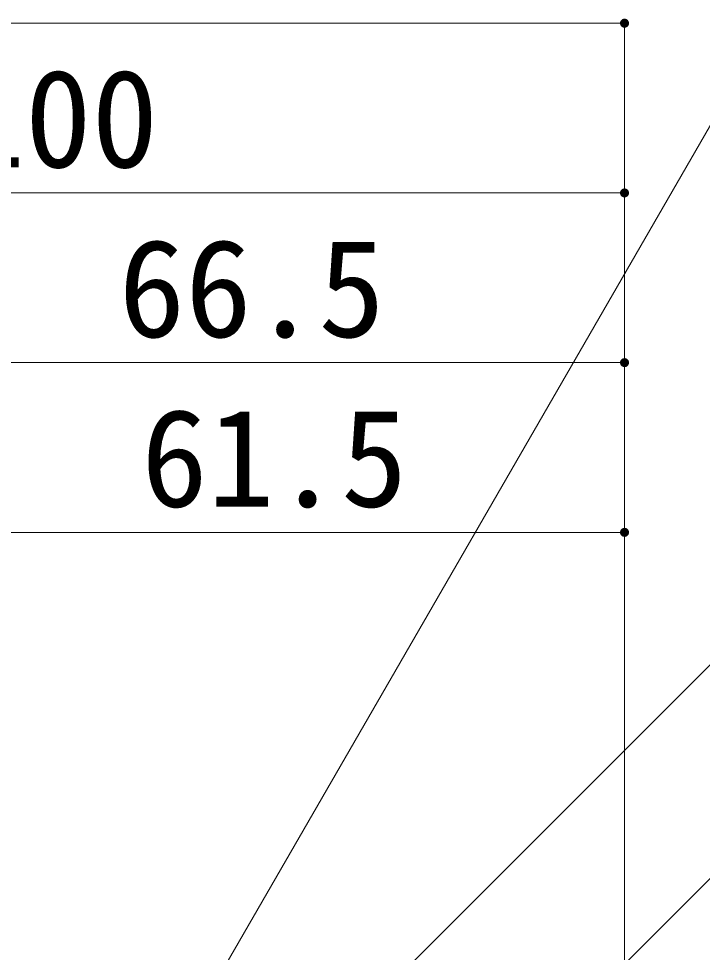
# Model space of a CAD drawing. Units: millimetres, scale not verified, with parts at other scales. Extents: x -10001 to 9999, y -6925 to 6925.
# Drawn here: x -95 to 510, y -2599 to -1773 of the extents above; entities that cross this region are included whole.
import ezdxf
from ezdxf.enums import TextEntityAlignment as Align

# ---------------------------------------------------------------- set-up
doc = ezdxf.new("R2010")
doc.units = ezdxf.units.MM
doc.header["$LTSCALE"] = 50
for name, color, linetype, lineweight in [('0-E_3-7', 7, 'Continuous', 9), ('0-F_3-8', 3, 'Continuous', 9), ('1-A_1-7', 7, 'Continuous', 9)]:
    doc.layers.add(name, color=color, linetype=linetype, lineweight=lineweight)
doc.styles.add('ＭＳ ゴシック', font='')
doc.styles.get('ＭＳ ゴシック').set_extended_font_data('MS Gothic')

msp = doc.modelspace()

# ---------------------------------------------------------------- linework, layer by layer
at = {"layer": '0-E_3-7', "color": 3}
for p, q in [((-7519.39, -1777.41), (440.91, -1777.41)), ((440.91, -1777.41), (440.91, -2841.01)), ((-559.09, -1927.41), (440.91, -1927.41)), ((440.91, -1927.41), (440.91, -2594.28)), ((-224.09, -2077.41), (440.91, -2077.41)), ((440.91, -2177.41), (440.91, -2594.28)), ((-174.09, -2227.41), (440.91, -2227.41)), ((440.91, -2427.41), (440.91, -2594.28))]:
    msp.add_line(p, q, dxfattribs=at)
at = {"layer": '0-E_3-7'}
for points in [[(436.91, -1777.41), (440.91, -1773.41), (440.91, -1777.41)], [(436.92, -1777.16), (440.91, -1773.41), (436.91, -1777.41)], [(436.98, -1776.66), (440.91, -1773.41), (436.92, -1777.16)], [(437.11, -1776.18), (440.91, -1773.41), (436.98, -1776.66)], [(437.29, -1775.71), (440.91, -1773.41), (437.11, -1776.18)], [(437.53, -1775.27), (440.91, -1773.41), (437.29, -1775.71)], [(437.83, -1774.86), (440.91, -1773.41), (437.53, -1775.27)], [(438.17, -1774.5), (440.91, -1773.41), (437.83, -1774.86)], [(438.56, -1774.18), (440.91, -1773.41), (438.17, -1774.5)], [(438.98, -1773.91), (440.91, -1773.41), (438.56, -1774.18)], [(439.44, -1773.69), (440.91, -1773.41), (438.98, -1773.91)], [(439.44, -1773.69), (440.41, -1773.44), (440.91, -1773.41)], [(439.92, -1773.54), (440.41, -1773.44), (439.44, -1773.69)], [(440.91, -1773.41), (444.79, -1776.42), (440.91, -1777.41)], [(440.91, -1773.41), (444.63, -1775.94), (444.79, -1776.42)], [(440.91, -1773.41), (444.42, -1775.48), (444.63, -1775.94)], [(440.91, -1773.41), (444.15, -1775.06), (444.42, -1775.48)], [(440.91, -1773.41), (443.83, -1774.67), (444.15, -1775.06)], [(440.91, -1773.41), (443.46, -1774.33), (443.83, -1774.67)], [(440.91, -1773.41), (443.05, -1774.03), (443.46, -1774.33)], [(440.91, -1773.41), (442.61, -1773.79), (443.05, -1774.03)], [(440.91, -1773.41), (442.15, -1773.61), (442.61, -1773.79)], [(440.91, -1773.41), (441.66, -1773.48), (442.15, -1773.61)], [(440.91, -1773.41), (441.16, -1773.42), (441.66, -1773.48)], [(436.94, -1777.91), (436.91, -1777.41), (440.91, -1777.41)], [(436.94, -1777.91), (440.91, -1777.41), (437.04, -1778.41)], [(437.04, -1778.41), (440.91, -1777.41), (437.19, -1778.88)], [(437.19, -1778.88), (440.91, -1777.41), (437.41, -1779.34)], [(437.41, -1779.34), (440.91, -1777.41), (437.67, -1779.76)], [(437.67, -1779.76), (440.91, -1777.41), (438, -1780.15)], [(438, -1780.15), (440.91, -1777.41), (438.36, -1780.49)], [(438.36, -1780.49), (440.91, -1777.41), (438.77, -1780.79)], [(438.77, -1780.79), (440.91, -1777.41), (439.21, -1781.03)], [(439.21, -1781.03), (440.91, -1777.41), (439.67, -1781.22)], [(439.67, -1781.22), (440.91, -1777.41), (440.16, -1781.34)], [(440.16, -1781.34), (440.91, -1777.41), (440.66, -1781.4)], [(440.66, -1781.4), (440.91, -1777.41), (440.91, -1781.41)], [(440.91, -1777.41), (444.79, -1776.42), (444.88, -1776.91)], [(440.91, -1777.41), (444.88, -1776.91), (444.91, -1777.41)], [(440.91, -1777.41), (442.84, -1780.92), (440.91, -1781.41)], [(440.91, -1777.41), (443.26, -1780.65), (442.84, -1780.92)], [(440.91, -1777.41), (443.65, -1780.33), (443.26, -1780.65)], [(440.91, -1777.41), (443.99, -1779.96), (443.65, -1780.33)], [(440.91, -1777.41), (444.29, -1779.55), (443.99, -1779.96)], [(440.91, -1777.41), (444.53, -1779.11), (444.29, -1779.55)], [(440.91, -1777.41), (444.72, -1778.65), (444.53, -1779.11)], [(440.91, -1777.41), (444.84, -1778.16), (444.72, -1778.65)], [(440.91, -1777.41), (444.9, -1777.66), (444.84, -1778.16)], [(440.91, -1777.41), (444.91, -1777.41), (444.9, -1777.66)], [(440.91, -1781.41), (442.84, -1780.92), (442.38, -1781.13)], [(440.91, -1781.41), (442.38, -1781.13), (441.41, -1781.38)], [(441.41, -1781.38), (442.38, -1781.13), (441.91, -1781.29)], [(436.91, -1927.41), (440.91, -1923.41), (440.91, -1927.41)], [(436.92, -1927.16), (440.91, -1923.41), (436.91, -1927.41)], [(436.94, -1927.91), (436.91, -1927.41), (440.91, -1927.41)], [(436.98, -1926.66), (440.91, -1923.41), (436.92, -1927.16)], [(436.94, -1927.91), (440.91, -1927.41), (437.04, -1928.41)], [(437.11, -1926.18), (440.91, -1923.41), (436.98, -1926.66)], [(437.04, -1928.41), (440.91, -1927.41), (437.19, -1928.88)], [(437.29, -1925.71), (440.91, -1923.41), (437.11, -1926.18)], [(437.19, -1928.88), (440.91, -1927.41), (437.41, -1929.34)], [(437.53, -1925.27), (440.91, -1923.41), (437.29, -1925.71)], [(437.41, -1929.34), (440.91, -1927.41), (437.67, -1929.76)], [(437.83, -1924.86), (440.91, -1923.41), (437.53, -1925.27)], [(437.67, -1929.76), (440.91, -1927.41), (438, -1930.15)], [(438.17, -1924.5), (440.91, -1923.41), (437.83, -1924.86)], [(438, -1930.15), (440.91, -1927.41), (438.36, -1930.49)], [(438.56, -1924.18), (440.91, -1923.41), (438.17, -1924.5)], [(438.36, -1930.49), (440.91, -1927.41), (438.77, -1930.79)], [(438.98, -1923.91), (440.91, -1923.41), (438.56, -1924.18)], [(438.77, -1930.79), (440.91, -1927.41), (439.21, -1931.03)], [(439.44, -1923.69), (440.91, -1923.41), (438.98, -1923.91)], [(439.21, -1931.03), (440.91, -1927.41), (439.67, -1931.22)], [(439.44, -1923.69), (440.41, -1923.44), (440.91, -1923.41)], [(439.92, -1923.54), (440.41, -1923.44), (439.44, -1923.69)], [(439.67, -1931.22), (440.91, -1927.41), (440.16, -1931.34)], [(440.16, -1931.34), (440.91, -1927.41), (440.66, -1931.4)], [(440.66, -1931.4), (440.91, -1927.41), (440.91, -1931.41)], [(440.91, -1923.41), (444.79, -1926.42), (440.91, -1927.41)], [(440.91, -1923.41), (444.63, -1925.94), (444.79, -1926.42)], [(440.91, -1923.41), (444.42, -1925.48), (444.63, -1925.94)], [(440.91, -1923.41), (444.15, -1925.06), (444.42, -1925.48)], [(440.91, -1923.41), (443.83, -1924.67), (444.15, -1925.06)], [(440.91, -1923.41), (443.46, -1924.33), (443.83, -1924.67)], [(440.91, -1923.41), (443.05, -1924.03), (443.46, -1924.33)], [(440.91, -1923.41), (442.61, -1923.79), (443.05, -1924.03)], [(440.91, -1923.41), (442.15, -1923.61), (442.61, -1923.79)], [(440.91, -1923.41), (441.66, -1923.48), (442.15, -1923.61)], [(440.91, -1923.41), (441.16, -1923.42), (441.66, -1923.48)], [(440.91, -1927.41), (444.79, -1926.42), (444.88, -1926.91)], [(440.91, -1927.41), (444.88, -1926.91), (444.91, -1927.41)], [(440.91, -1927.41), (442.84, -1930.92), (440.91, -1931.41)], [(440.91, -1927.41), (443.26, -1930.65), (442.84, -1930.92)], [(440.91, -1927.41), (443.65, -1930.33), (443.26, -1930.65)], [(440.91, -1927.41), (443.99, -1929.96), (443.65, -1930.33)], [(440.91, -1927.41), (444.29, -1929.55), (443.99, -1929.96)], [(440.91, -1927.41), (444.53, -1929.11), (444.29, -1929.55)], [(440.91, -1927.41), (444.72, -1928.65), (444.53, -1929.11)], [(440.91, -1927.41), (444.84, -1928.16), (444.72, -1928.65)], [(440.91, -1927.41), (444.9, -1927.66), (444.84, -1928.16)], [(440.91, -1927.41), (444.91, -1927.41), (444.9, -1927.66)], [(440.91, -1931.41), (442.84, -1930.92), (442.38, -1931.13)], [(440.91, -1931.41), (442.38, -1931.13), (441.41, -1931.38)], [(441.41, -1931.38), (442.38, -1931.13), (441.91, -1931.29)], [(436.91, -2077.41), (440.91, -2073.41), (440.91, -2077.41)], [(436.92, -2077.16), (440.91, -2073.41), (436.91, -2077.41)], [(436.94, -2077.91), (436.91, -2077.41), (440.91, -2077.41)], [(436.98, -2076.66), (440.91, -2073.41), (436.92, -2077.16)], [(436.94, -2077.91), (440.91, -2077.41), (437.04, -2078.41)], [(437.11, -2076.18), (440.91, -2073.41), (436.98, -2076.66)], [(437.04, -2078.41), (440.91, -2077.41), (437.19, -2078.88)], [(437.29, -2075.71), (440.91, -2073.41), (437.11, -2076.18)], [(437.19, -2078.88), (440.91, -2077.41), (437.41, -2079.34)], [(437.53, -2075.27), (440.91, -2073.41), (437.29, -2075.71)], [(437.41, -2079.34), (440.91, -2077.41), (437.67, -2079.76)], [(437.83, -2074.86), (440.91, -2073.41), (437.53, -2075.27)], [(437.67, -2079.76), (440.91, -2077.41), (438, -2080.15)], [(438.17, -2074.5), (440.91, -2073.41), (437.83, -2074.86)], [(438, -2080.15), (440.91, -2077.41), (438.36, -2080.49)], [(438.56, -2074.18), (440.91, -2073.41), (438.17, -2074.5)], [(438.36, -2080.49), (440.91, -2077.41), (438.77, -2080.79)], [(438.98, -2073.91), (440.91, -2073.41), (438.56, -2074.18)], [(438.77, -2080.79), (440.91, -2077.41), (439.21, -2081.03)], [(439.44, -2073.69), (440.91, -2073.41), (438.98, -2073.91)], [(439.21, -2081.03), (440.91, -2077.41), (439.67, -2081.22)], [(439.44, -2073.69), (440.41, -2073.44), (440.91, -2073.41)], [(439.92, -2073.54), (440.41, -2073.44), (439.44, -2073.69)], [(439.67, -2081.22), (440.91, -2077.41), (440.16, -2081.34)], [(440.16, -2081.34), (440.91, -2077.41), (440.66, -2081.4)], [(440.66, -2081.4), (440.91, -2077.41), (440.91, -2081.41)], [(440.91, -2073.41), (444.79, -2076.42), (440.91, -2077.41)], [(440.91, -2073.41), (444.63, -2075.94), (444.79, -2076.42)], [(440.91, -2073.41), (444.42, -2075.48), (444.63, -2075.94)], [(440.91, -2073.41), (444.15, -2075.06), (444.42, -2075.48)], [(440.91, -2073.41), (443.83, -2074.67), (444.15, -2075.06)], [(440.91, -2073.41), (443.46, -2074.33), (443.83, -2074.67)], [(440.91, -2073.41), (443.05, -2074.03), (443.46, -2074.33)], [(440.91, -2073.41), (442.61, -2073.79), (443.05, -2074.03)], [(440.91, -2073.41), (442.15, -2073.61), (442.61, -2073.79)], [(440.91, -2073.41), (441.66, -2073.48), (442.15, -2073.61)], [(440.91, -2073.41), (441.16, -2073.42), (441.66, -2073.48)], [(440.91, -2077.41), (444.79, -2076.42), (444.88, -2076.91)], [(440.91, -2077.41), (444.88, -2076.91), (444.91, -2077.41)], [(440.91, -2077.41), (442.84, -2080.92), (440.91, -2081.41)], [(440.91, -2077.41), (443.26, -2080.65), (442.84, -2080.92)], [(440.91, -2077.41), (443.65, -2080.33), (443.26, -2080.65)], [(440.91, -2077.41), (443.99, -2079.96), (443.65, -2080.33)], [(440.91, -2077.41), (444.29, -2079.55), (443.99, -2079.96)], [(440.91, -2077.41), (444.53, -2079.11), (444.29, -2079.55)], [(440.91, -2077.41), (444.72, -2078.65), (444.53, -2079.11)], [(440.91, -2077.41), (444.84, -2078.16), (444.72, -2078.65)], [(440.91, -2077.41), (444.9, -2077.66), (444.84, -2078.16)], [(440.91, -2077.41), (444.91, -2077.41), (444.9, -2077.66)], [(440.91, -2081.41), (442.84, -2080.92), (442.38, -2081.13)], [(440.91, -2081.41), (442.38, -2081.13), (441.41, -2081.38)], [(441.41, -2081.38), (442.38, -2081.13), (441.91, -2081.29)], [(436.91, -2227.41), (440.91, -2223.41), (440.91, -2227.41)], [(436.92, -2227.16), (440.91, -2223.41), (436.91, -2227.41)], [(436.94, -2227.91), (436.91, -2227.41), (440.91, -2227.41)], [(436.98, -2226.66), (440.91, -2223.41), (436.92, -2227.16)], [(436.94, -2227.91), (440.91, -2227.41), (437.04, -2228.41)], [(437.11, -2226.18), (440.91, -2223.41), (436.98, -2226.66)], [(437.04, -2228.41), (440.91, -2227.41), (437.19, -2228.88)], [(437.29, -2225.71), (440.91, -2223.41), (437.11, -2226.18)], [(437.19, -2228.88), (440.91, -2227.41), (437.41, -2229.34)], [(437.53, -2225.27), (440.91, -2223.41), (437.29, -2225.71)], [(437.41, -2229.34), (440.91, -2227.41), (437.67, -2229.76)], [(437.83, -2224.86), (440.91, -2223.41), (437.53, -2225.27)], [(437.67, -2229.76), (440.91, -2227.41), (438, -2230.15)], [(438.17, -2224.5), (440.91, -2223.41), (437.83, -2224.86)], [(438, -2230.15), (440.91, -2227.41), (438.36, -2230.49)], [(438.56, -2224.18), (440.91, -2223.41), (438.17, -2224.5)], [(438.36, -2230.49), (440.91, -2227.41), (438.77, -2230.79)], [(438.98, -2223.91), (440.91, -2223.41), (438.56, -2224.18)], [(438.77, -2230.79), (440.91, -2227.41), (439.21, -2231.03)], [(439.44, -2223.69), (440.91, -2223.41), (438.98, -2223.91)], [(439.21, -2231.03), (440.91, -2227.41), (439.67, -2231.22)], [(439.44, -2223.69), (440.41, -2223.44), (440.91, -2223.41)], [(439.92, -2223.54), (440.41, -2223.44), (439.44, -2223.69)], [(439.67, -2231.22), (440.91, -2227.41), (440.16, -2231.34)], [(440.16, -2231.34), (440.91, -2227.41), (440.66, -2231.4)], [(440.66, -2231.4), (440.91, -2227.41), (440.91, -2231.41)], [(440.91, -2223.41), (444.79, -2226.42), (440.91, -2227.41)], [(440.91, -2223.41), (444.63, -2225.94), (444.79, -2226.42)], [(440.91, -2223.41), (444.42, -2225.48), (444.63, -2225.94)], [(440.91, -2223.41), (444.15, -2225.06), (444.42, -2225.48)], [(440.91, -2223.41), (443.83, -2224.67), (444.15, -2225.06)], [(440.91, -2223.41), (443.46, -2224.33), (443.83, -2224.67)], [(440.91, -2223.41), (443.05, -2224.03), (443.46, -2224.33)], [(440.91, -2223.41), (442.61, -2223.79), (443.05, -2224.03)], [(440.91, -2223.41), (442.15, -2223.61), (442.61, -2223.79)], [(440.91, -2223.41), (441.66, -2223.48), (442.15, -2223.61)], [(440.91, -2223.41), (441.16, -2223.42), (441.66, -2223.48)], [(440.91, -2227.41), (444.79, -2226.42), (444.88, -2226.91)], [(440.91, -2227.41), (444.88, -2226.91), (444.91, -2227.41)], [(440.91, -2227.41), (442.84, -2230.92), (440.91, -2231.41)], [(440.91, -2227.41), (443.26, -2230.65), (442.84, -2230.92)], [(440.91, -2227.41), (443.65, -2230.33), (443.26, -2230.65)], [(440.91, -2227.41), (443.99, -2229.96), (443.65, -2230.33)], [(440.91, -2227.41), (444.29, -2229.55), (443.99, -2229.96)], [(440.91, -2227.41), (444.53, -2229.11), (444.29, -2229.55)], [(440.91, -2227.41), (444.72, -2228.65), (444.53, -2229.11)], [(440.91, -2227.41), (444.84, -2228.16), (444.72, -2228.65)], [(440.91, -2227.41), (444.9, -2227.66), (444.84, -2228.16)], [(440.91, -2227.41), (444.91, -2227.41), (444.9, -2227.66)], [(440.91, -2231.41), (442.84, -2230.92), (442.38, -2231.13)], [(440.91, -2231.41), (442.38, -2231.13), (441.41, -2231.38)], [(441.41, -2231.38), (442.38, -2231.13), (441.91, -2231.29)]]:
    msp.add_solid(points, dxfattribs=at)
at = {"layer": '0-F_3-8'}
for p, q in [((58.65, -2660.85), (551.5, -1807.21)), ((-174.09, -3034.91), (738.42, -2122.41)), ((-85.09, -3134.91), (680.36, -2369.46))]:
    msp.add_line(p, q, dxfattribs=at)

# ---------------------------------------------------------------- texts
at = {"layer": '1-A_1-7', "color": 4, "style": 'ＭＳ ゴシック'}
for s, p in [('100', (-147.87, -1930.78)), ('66.5', (-6.3, -2080.78)), ('61.5', (13.66, -2230.78))]:
    msp.add_text(s, height=86.51, dxfattribs=at).set_placement(p, align=Align.BOTTOM_LEFT)

doc.saveas('drawing.dxf')
